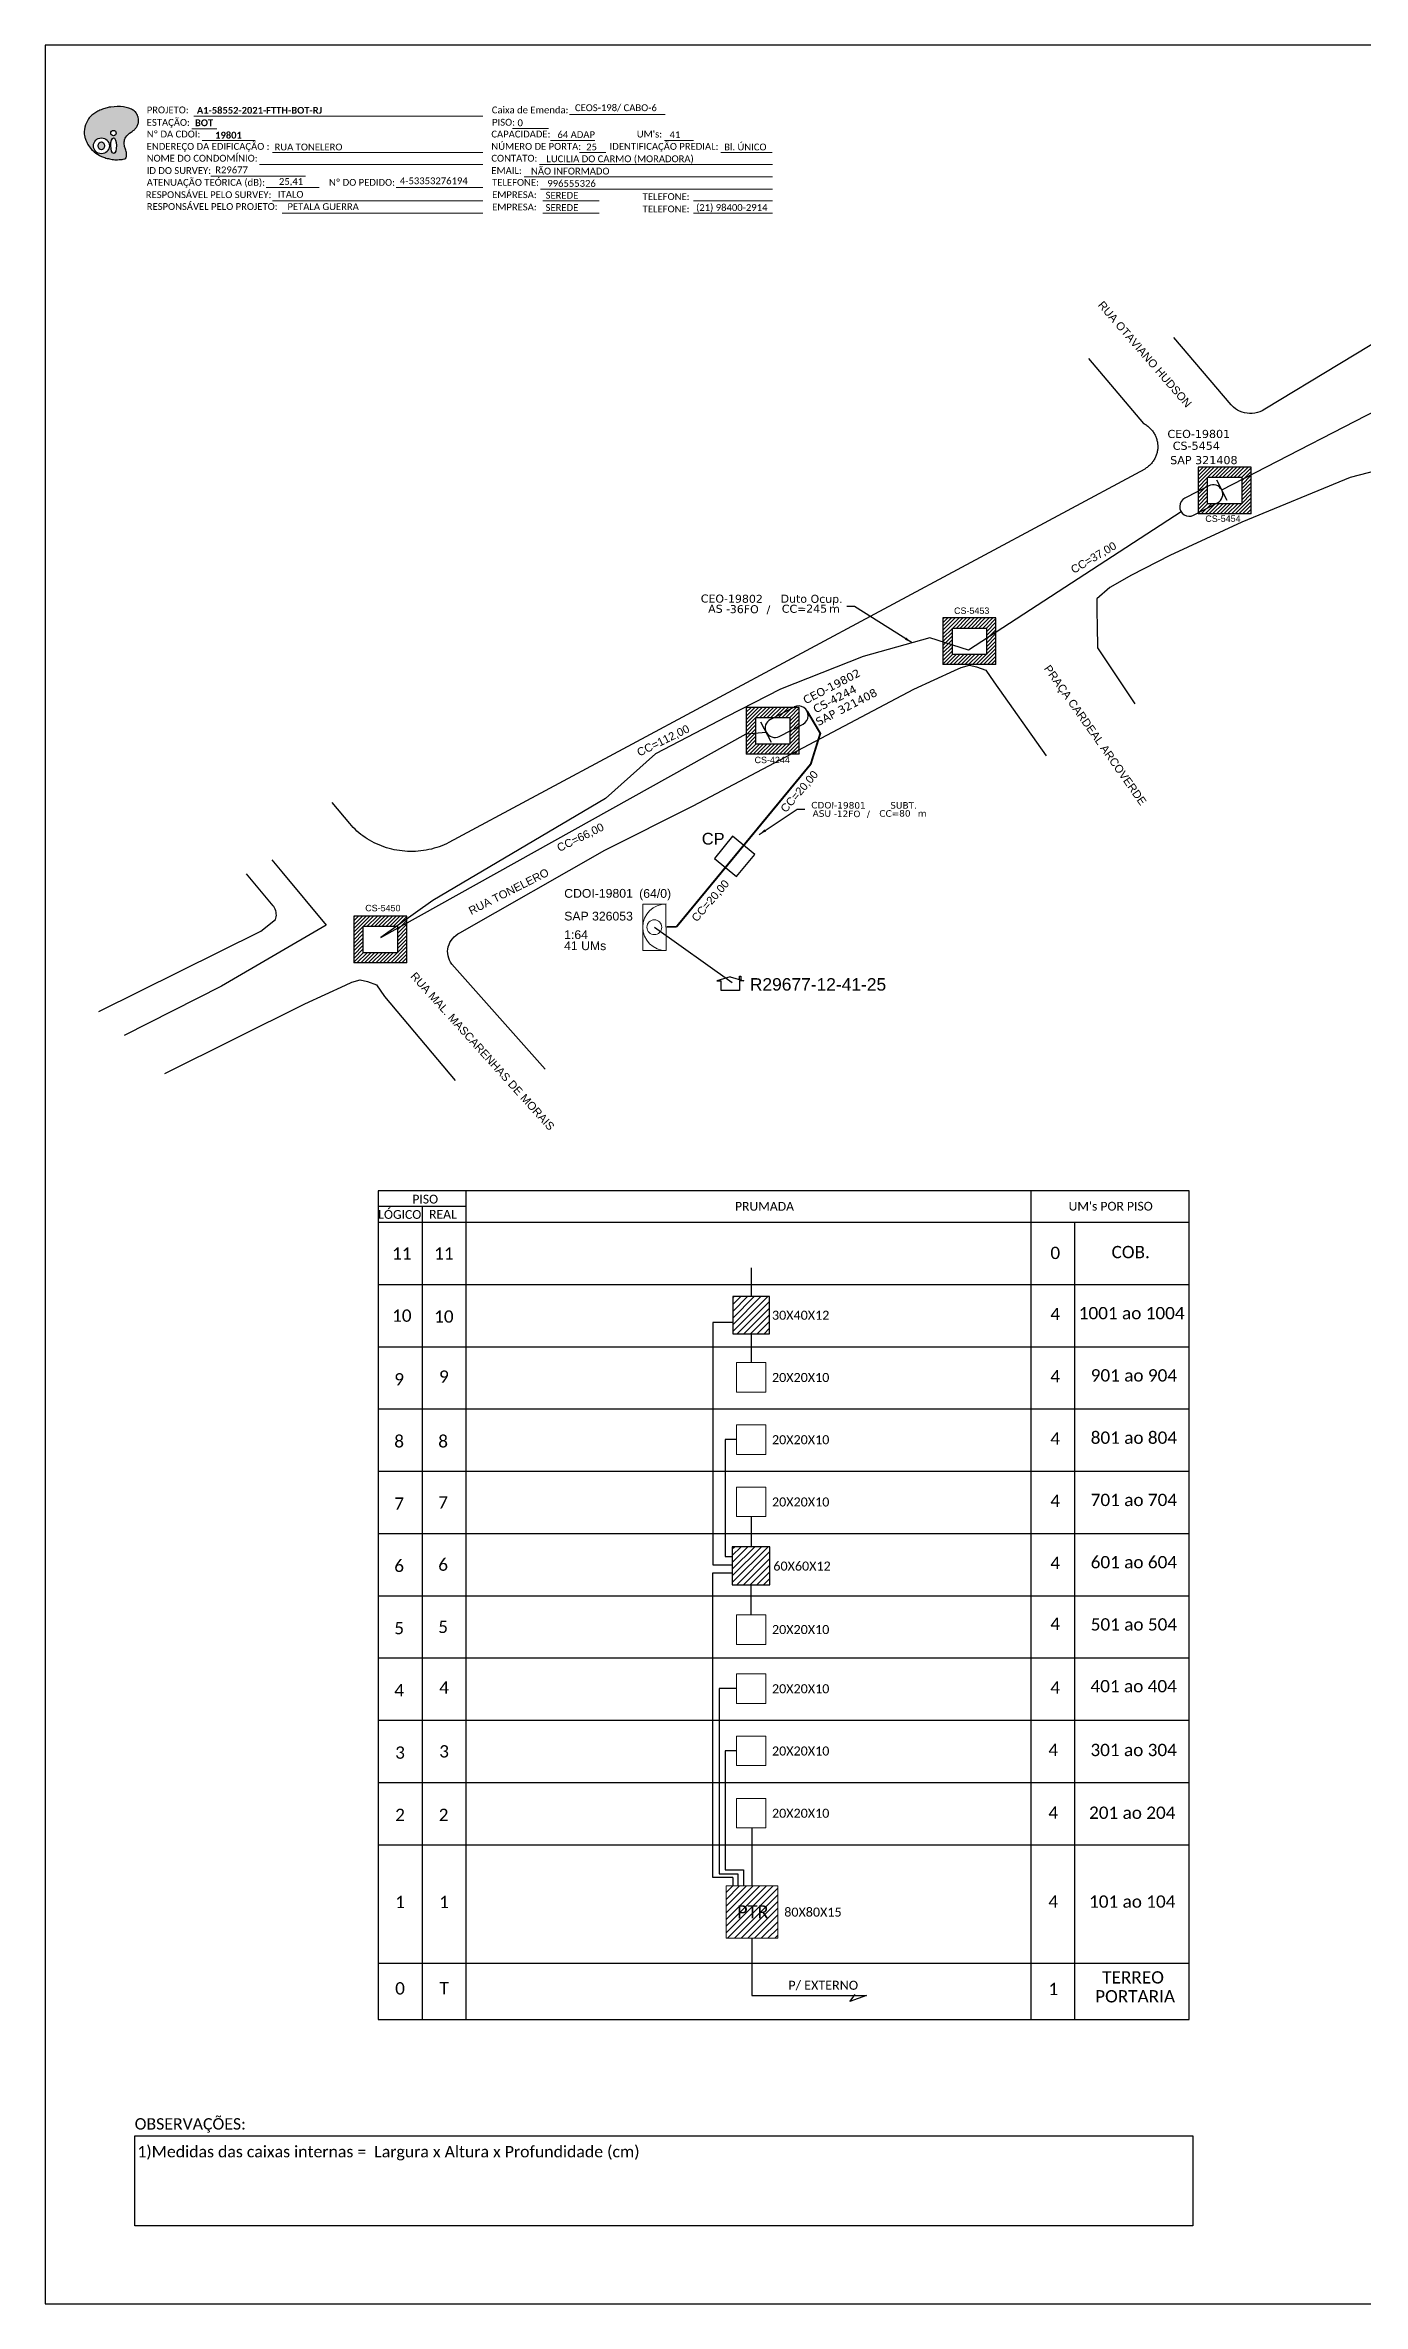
# Model space of a CAD drawing. Extents: x -4 to 837, y 1 to 595.
# Drawn here: x -4 to 343, y 1 to 595 of the extents above; entities that cross this region are included whole.
import ezdxf
from ezdxf.enums import TextEntityAlignment as Align

# ---------------------------------------------------------------- set-up
doc = ezdxf.new("R2010")
doc.units = 0
for name, color, linetype in [('10.0-Cartográfico', 4, 'Continuous'), ('10.1-Caixas Subterrâneas', 5, 'Continuous'), ('10.3-Nome das Ruas', 252, 'Continuous'), ('20.4-CEOS', 1, 'Continuous'), ('20.5-CEO', 1, 'Continuous'), ('Caixas Subterrâneas', 5, 'Continuous'), ('CAP a instalar', 1, 'Continuous'), ('CD a instalar', 1, 'Continuous'), ('label_cabos', 7, 'Continuous'), ('surveys', 7, 'Continuous'), ('surveys legendas', 7, 'Continuous')]:
    doc.layers.add(name, color=color, linetype=linetype)
doc.layers.add("20.0-LEGENDA DOS CDO'S", color=1, linetype='Continuous', lineweight=0)
doc.layers.add('20.1-CDO_INTERIOR', color=1, linetype='Continuous', lineweight=0)
doc.layers.add('DROP DE CLIENTE', color=140, linetype='Continuous', plot=False)
doc.styles.add('ARIAL', font='arial.ttf')
doc.styles.add('DIGICADE', font='arial.ttf')
doc.styles.add('MtXpl_Calibri', font='calibri.ttf')
doc.styles.add('siredit', font='verdana.ttf')
doc.styles.add('WMF-Calibri0', font='calibri.ttf')
doc.styles.add('WMF-Calibri1', font='calibrib.ttf')
doc.linetypes.add('FENCELINE1', pattern='A,0.25,-0.1,[133,ltypeshp.shx,S=0.1,R=0,X=-0.1,Y=0],-0.1,1', length=1.45)
doc.dimstyles.new('CC', dxfattribs={"dimtxt": 0.8, "dimasz": 2, "dimexe": 0.18, "dimexo": 0.0625, "dimgap": 0.09, "dimtad": 0, "dimdec": 0, "dimrnd": 1, "dimzin": 0, "dimdsep": 46, "dimtxsty": 'siredit', "dimblk": 'NONE', "dimcen": 0, "dimse1": 1, "dimse2": 1, "dimsd1": 1, "dimsd2": 1, "dimclrt": 7, "dimadec": 0, "dimazin": 0, "dimtfac": 1, "dimtdec": 0, "dimtofl": 0, "dimtmove": 0, "dimatfit": 3, "dimfxl": 0, "dimtolj": 1, "dimtzin": 0, "dimarcsym": 0})

# ---------------------------------------------------------------- blocks, each defined once
blk = doc.blocks.new('OI')
h = blk.add_hatch(color=40)
edge = h.paths.add_edge_path()
edge.add_spline(control_points=[(4.35, -0.67), (3.92, -0.99), (3.26, -1.5), (2.81, -2.59), (2.9, -3.5), (3.06, -4.27), (3.31, -4.85), (3.37, -5.39), (3.4, -5.88), (3.2, -6.4), (2.54, -6.61), (1.65, -6.63), (0.55, -6.67), (-0.56, -6.42), (-1.61, -6.14), (-2.77, -5.61), (-3.92, -4.77), (-4.89, -3.7), (-5.34, -2.65), (-5.6, -1.94), (-5.85, -0.96), (-5.71, 0.47), (-5.1, 2.02), (-4.14, 3.02), (-3.3, 3.61), (-2.37, 4.16), (-1.36, 4.44), (-0.56, 4.7), (0.79, 4.85), (2.24, 4.97), (3.79, 4.57), (4.67, 4.21), (5.44, 3.65), (5.76, 2.99), (6.03, 2.21), (6.01, 1.46), (5.72, 0.64), (5.31, 0.08), (4.88, -0.38), (4.51, -0.55), (4.35, -0.67)], knot_values=[0, 0, 0, 0, 1.60434, 2.417191, 3.427595, 4.282808, 4.776746, 5.304182, 5.888771, 6.258406, 6.858137, 7.79129, 8.986195, 10.124242, 11.187857, 12.242908, 13.953784, 15.414161, 16.515391, 17.349188, 17.675853, 19.552021, 21.515531, 22.568638, 23.63245, 24.621084, 25.782718, 26.745347, 27.142653, 29.870543, 31.004649, 31.921532, 32.709589, 33.801391, 34.042471, 35.192333, 35.971461, 36.628871, 37.254359, 37.836911, 37.836911, 37.836911, 37.836911], degree=3, periodic=0)
h.paths.add_polyline_path([(1.13, -0.87, -1), (-0.04, -0.87, -1)], flags=16)
edge = h.paths.add_edge_path(flags=16)
edge.add_ellipse((0.56, -3.59), major_axis=(-0.02, 1.71), ratio=0.361305, start_angle=0, end_angle=360)
h.paths.add_polyline_path([(-0.36, -3.62, -1), (-3.8, -3.62, -1)], flags=16)
edge = h.paths.add_edge_path(flags=0)
edge.add_ellipse((-2.08, -3.62), major_axis=(0, 0.885), ratio=0.758294, start_angle=0, end_angle=360)
at = {"color": 40}
for centre, radius in [((-2.08, -3.62), 1.72), ((0.54, -0.87), 0.587)]:
    blk.add_circle(centre, radius, dxfattribs=at)
blk.add_ellipse((-2.08, -3.62), major_axis=(0, 0.885), ratio=0.758294, start_param=-3.141592653589792, end_param=3.141592653589792, dxfattribs=at)
blk.add_ellipse((0.56, -3.59), major_axis=(-0.02, 1.71), ratio=0.361305, dxfattribs=at)
at = {"color": 40, "start_tangent": (-0.800898, -0.598801), "end_tangent": (-0.800898, -0.598801)}
blk.add_spline([(4.35, -0.67), (3.2, -1.78), (2.9, -2.54), (2.92, -3.55), (3.12, -4.38), (3.28, -4.85), (3.37, -5.37), (3.35, -5.95), (3.2, -6.29), (2.66, -6.55), (1.73, -6.63), (0.54, -6.62), (-0.58, -6.41), (-1.6, -6.11), (-2.56, -5.67), (-3.95, -4.67), (-4.89, -3.56), (-5.37, -2.56), (-5.64, -1.78), (-5.72, -1.46), (-5.63, 0.42), (-4.84, 2.22), (-4.13, 2.99), (-3.27, 3.62), (-2.4, 4.09), (-1.3, 4.47), (-0.37, 4.72), (0.02, 4.77), (2.75, 4.8), (3.85, 4.53), (4.69, 4.16), (5.31, 3.68), (5.85, 2.73), (5.93, 2.5), (5.94, 1.35), (5.67, 0.62), (5.29, 0.08), (4.84, -0.36), (4.35, -0.67)], degree=3, dxfattribs=at)
blk = doc.blocks.new('Inst CDOI-64')
at = {"layer": '20.1-CDO_INTERIOR', "color": 1, "lineweight": 18}
blk.add_lwpolyline([(-2.12, -2.13), (-2.12, 2.12), (0, 2.12), (0.01, -2.13)], close=True, dxfattribs=at)
blk.add_circle((-1.06, 0), 0.68, dxfattribs=at)
blk.add_arc((0.01, 0), 2.13, 90.0276, 270.0276, dxfattribs=at)
at = {"layer": "20.0-LEGENDA DOS CDO'S"}
for tag, p, style, flags in [('ID_ATIVIDADE', (-9.3, 3.78), 'ARIAL', 3), ('FATOR', (-1.5, 3.78), 'ARIAL', 1), ('QTDE', (-9.18, -3.66), 'DIGICADE', 3)]:
    blk.add_attdef(tag, p, '', height=0.8, rotation=0.118, dxfattribs=dict(at, style=style, flags=flags))
at = {"layer": "20.0-LEGENDA DOS CDO'S", "style": 'ARIAL'}
for tag, p, rotation in [('SURVEY', (-9.3, 1.6), 359.9724), ('FID', (-9.3, 2.69), 0.118), ('SAP', (-9.3, 0.61), 359.9724), ('1:XX', (-9.31, -1.08), 359.9724), ('UMS', (-9.31, -2.09), 359.9724)]:
    blk.add_attdef(tag, p, '', height=0.8, rotation=rotation, dxfattribs=at)
blk.add_attdef('FIBRAS_UTILIZADAS', text='', height=0.8, rotation=359.9724, dxfattribs=at).set_placement((-0.99, 2.69), align=Align.CENTER)
blk = doc.blocks.new('Inst CB DT OCUP CFOA-SM-ASU-120-S-12')
at = {"layer": 'label_cabos', "color": 0, "style": 'siredit'}
for tag, flags, p in [('ID_ATIVIDADE', 3, (1.31, 2.67)), ('FATOR', 1, (11.56, 2.55))]:
    blk.add_attdef(tag, text='', height=1, rotation=359.69, dxfattribs=dict(at, flags=flags)).set_placement(p, align=Align.MIDDLE_CENTER)
for tag, p in [('TIPO_CABO', (1.26, 0)), ('DESTINO_CABO', (3.13, 1.26)), ('CABO', (4.69, -0.05)), ('/', (7.71, -0.05)), ('LANCE', (10.91, 0)), ('TIPO_CABO', (13.11, 1.24)), ('UND', (15.96, 0)), ('FID', (13.15, -1.41))]:
    blk.add_attdef(tag, text='', height=1, rotation=359.69, dxfattribs=at).set_placement(p, align=Align.MIDDLE_CENTER)
blk.add_attdef('QTDE', (12.43, -0.47), '', height=1, rotation=359.69, dxfattribs=at)
blk = doc.blocks.new('_None')
blk = doc.blocks.new('Inst CB DT OCUP CFOA-SM-AS-80-TS-36')
at = {"layer": 'label_cabos', "color": 0, "style": 'siredit'}
for tag, flags, p in [('ID_ATIVIDADE', 3, (1.31, 2.67)), ('FATOR', 1, (11.56, 2.55))]:
    blk.add_attdef(tag, text='', height=1, rotation=359.69, dxfattribs=dict(at, flags=flags)).set_placement(p, align=Align.MIDDLE_CENTER)
for tag, p in [('TIPO_CABO', (1.76, 0)), ('DESTINO_CABO', (3.13, 1.26)), ('CABO', (4.69, -0.05)), ('/', (7.71, -0.05)), ('LANCE', (10.91, 0)), ('TIPO_CABO', (13.11, 1.24)), ('UND', (15.96, 0)), ('FID', (13.15, -1.41))]:
    blk.add_attdef(tag, text='', height=1, rotation=359.69, dxfattribs=at).set_placement(p, align=Align.MIDDLE_CENTER)
blk.add_attdef('QTDE', (12.43, -0.47), '', height=1, rotation=359.69, dxfattribs=at)
blk = doc.blocks.new('*X84')
at = {"color": 0, "linetype": 'Continuous'}
for p, q in [((-1.25, 0.34099), (-0.49099, 1.1)), ((-1.25, 0.517767), (-0.667767, 1.1)), ((-1.25, 0.694544), (-0.844544, 1.1)), ((-1.25, 0.87132), (-1.02132, 1.1)), ((-1.25, 1.048097), (-1.198097, 1.1)), ((-0.789214, 0.625), (-0.314214, 1.1)), ((-0.612437, 0.625), (-0.137437, 1.1)), ((-0.43566, 0.625), (0.03934, 1.1)), ((-0.258883, 0.625), (0.216117, 1.1)), ((-0.082107, 0.625), (0.392893, 1.1)), ((0.09467, 0.625), (0.56967, 1.1)), ((0.271447, 0.625), (0.746447, 1.1)), ((0.448223, 0.625), (0.923223, 1.1)), ((0.625, 0.625), (1.1, 1.1)), ((0.801777, 0.625), (1.25, 1.073223)), ((-1.25, 0.164214), (-0.8035, 0.610714)), ((-1.25, -0.012563), (-0.8035, 0.433937)), ((-1.25, -0.18934), (-0.8035, 0.25716)), ((-1.25, -0.366117), (-0.8035, 0.080383)), ((0.8035, 0.449947), (1.25, 0.896447)), ((0.8035, 0.27317), (1.25, 0.71967)), ((0.8035, 0.096393), (1.25, 0.542893)), ((0.8035, -0.080383), (1.25, 0.366117)), ((0.8035, -0.25716), (1.25, 0.18934)), ((0.8035, -0.433937), (1.25, 0.012563)), ((-1.25, -0.542893), (-0.8035, -0.096393)), ((-1.25, -0.71967), (-0.8035, -0.27317)), ((-1.25, -0.896447), (-0.8035, -0.449947)), ((-1.25, -1.073223), (-0.801777, -0.625)), ((-1.1, -1.1), (-0.625, -0.625)), ((-0.923223, -1.1), (-0.448223, -0.625)), ((-0.746447, -1.1), (-0.271447, -0.625)), ((-0.56967, -1.1), (-0.09467, -0.625)), ((-0.392893, -1.1), (0.082107, -0.625)), ((-0.216117, -1.1), (0.258883, -0.625)), ((-0.03934, -1.1), (0.43566, -0.625)), ((0.137437, -1.1), (0.612437, -0.625)), ((0.314214, -1.1), (0.789214, -0.625)), ((0.49099, -1.1), (1.25, -0.34099)), ((0.667767, -1.1), (1.25, -0.517767)), ((0.8035, -0.610714), (1.25, -0.164214)), ((0.844544, -1.1), (1.25, -0.694544)), ((1.02132, -1.1), (1.25, -0.87132)), ((1.198097, -1.1), (1.25, -1.048097))]:
    blk.add_line(p, q, dxfattribs=at)
blk = doc.blocks.new('SURVEY_SURVEY')
for p, q in [((0, 0.0000127), (-0.0000126, 0.000009)), ((-0.0000126, 0.000009), (-0.0000086, 0.000009)), ((-0.0000086, 0), (-0.0000086, 0.000009)), ((0.0000086, 0), (-0.0000086, 0)), ((0, 0.0000127), (0.0000126, 0.000009)), ((0.0000084, 0.0000132), (0.0000098, 0.0000132)), ((0.0000084, 0.0000103), (0.0000084, 0.0000132)), ((0.0000126, 0.000009), (0.0000086, 0.000009)), ((0.0000086, 0.000009), (0.0000086, 0)), ((0.0000098, 0.0000132), (0.0000098, 0.0000099))]:
    blk.add_line(p, q)

msp = doc.modelspace()

# ---------------------------------------------------------------- hatches: boundary and pattern name
h = msp.add_hatch()
h.set_pattern_fill('ANSI31', color=1, scale=10, style=0)
h.set_pattern_definition([(45, (-382.9983, -131.5573), (-0.8838835, 0.8838835), [])])
h.paths.add_polyline_path([(176.99, 266.16), (186.68, 266.16), (186.68, 256.35), (176.99, 256.35)])
h.paths.add_polyline_path([(181.28, 256.76), (181.28, 261.91)], flags=16)
h = msp.add_hatch()
h.set_pattern_fill('ANSI31', color=1, scale=10, style=0)
h.set_pattern_definition([(45, (-382.8785, -197.3482), (-0.8838835, 0.8838835), [])])
h.paths.add_polyline_path([(176.89, 200.37), (186.79, 200.37), (186.79, 190.33), (176.89, 190.33)])
h.paths.add_polyline_path([(181.4, 190.97), (181.4, 196.12)], flags=16)
h = msp.add_hatch()
h.set_pattern_fill('ANSI31', color=1, scale=10, style=0)
h.set_pattern_definition([(45, (-436.3451, -286.5582), (-0.8838835, 0.8838835), [])])
h.paths.add_polyline_path([(175.28, 97.41), (188.85, 97.41), (188.85, 111.16), (175.28, 111.16)])
h.paths.add_polyline_path([(177.28, 101.76), (187.36, 101.76), (187.36, 106.91), (177.28, 106.91)], flags=24)

# ---------------------------------------------------------------- linework, layer by layer
for p, q in [((837.17, 595.26), (-3.83, 595.26)), ((-3.83, 595.26), (-3.83, 1.26)), ((-3.83, 1.26), (837.17, 1.26))]:
    msp.add_line(p, q)
at = {"color": 0, "linetype": 'Continuous'}
for p, q in [((301.89, 481.63, 0.42), (301.89, 481.63, 0.42)), ((234.76, 441.97, 0.42), (234.76, 441.97, 0.42)), ((183.03, 418.45, 0.42), (183.03, 418.45, 0.42)), ((79.82, 363.57, 0.42), (79.82, 363.57, 0.42))]:
    msp.add_line(p, q, dxfattribs=at)
at = {"color": 7, "lineweight": 0}
for points in [[(35.28, 576.58), (111.25, 576.58)], [(134.09, 577.07), (159.22, 577.07)], [(34.76, 573.3), (41.31, 573.3)], [(119.05, 573.34), (128.53, 573.34)], [(37.42, 570.23), (51.37, 570.23)], [(55.99, 566.99), (111.25, 566.99)], [(129.1, 570.23), (140.71, 570.23)], [(136.68, 566.99), (143.62, 566.99)], [(159.04, 570.23), (166.7, 570.23)], [(173.85, 566.99), (187.41, 566.99)], [(39.74, 560.82), (64.63, 560.82)], [(52.58, 563.88), (111.25, 563.88)], [(122.17, 560.64), (187.44, 560.64)], [(126.21, 563.88), (187.44, 563.88)], [(54.28, 557.85), (68.22, 557.85)], [(55.99, 554.29), (111.25, 554.29)], [(88.51, 557.85), (111.27, 557.85)], [(126.46, 557.41), (187.44, 557.41)], [(127.07, 554.29), (141.86, 554.29)], [(166.67, 554.29), (187.44, 554.29)], [(58.48, 551.06), (111.25, 551.06)], [(127.07, 551.06), (141.86, 551.06)], [(166.67, 551.06), (187.44, 551.06)]]:
    msp.add_lwpolyline(points, dxfattribs=at)
at = {"color": 0}
msp.add_lwpolyline([(297.03, 293.93), (83.72, 293.93)], dxfattribs=at)
for points in [[(83.72, 293.93), (83.72, 76.01), (297.03, 76.01), (297.03, 293.93)], [(83.72, 285.71), (297.03, 285.71)], [(83.72, 269.34), (297.03, 269.34)], [(83.72, 252.97), (297.03, 252.97)], [(83.72, 236.59), (297.03, 236.59)], [(83.72, 220.22), (297.03, 220.22)], [(83.72, 203.85), (297.03, 203.85)], [(83.72, 187.48), (297.03, 187.48)], [(83.72, 171.11), (297.03, 171.11)], [(83.72, 154.73), (297.03, 154.73)], [(83.72, 138.36), (297.03, 138.36)], [(83.72, 121.99), (297.03, 121.99)], [(83.72, 90.89), (297.03, 90.89)]]:
    msp.add_lwpolyline(points)
at = {"color": 7}
for points in [[(106.86, 76.01), (106.86, 293.93)], [(255.44, 293.93), (255.44, 76.01)], [(106.86, 289.82), (83.72, 289.82)], [(95.29, 289.82), (95.29, 76.01)], [(267.01, 76.01), (267.01, 285.71)]]:
    msp.add_lwpolyline(points, dxfattribs=at)
at = {"color": 3}
for points in [[(181.84, 273.73), (181.84, 266.16)], [(176.99, 259.33), (171.77, 259.33), (171.77, 195.6), (176.89, 195.6)], [(181.84, 256.35), (181.84, 248.79)], [(178, 228.54), (174.99, 228.54), (174.99, 197.79), (176.89, 197.79)], [(181.84, 208.28), (181.84, 200.37)], [(176.99, 113.37), (171.77, 113.37), (171.77, 193.51), (176.89, 193.51)], [(181.84, 182.43), (181.84, 190.33)], [(178, 163.05), (173.44, 163.05), (173.44, 114.35), (178.31, 114.35), (178.31, 111.16)], [(178, 146.68), (174.99, 146.68), (174.99, 115.4), (179.79, 115.4), (179.79, 111.16)], [(182.06, 126.42), (182.06, 111.16)], [(176.99, 113.37), (176.99, 111.16)]]:
    msp.add_lwpolyline(points, dxfattribs=at)
at = {"color": 1}
for points in [[(186.68, 266.16), (176.99, 266.16), (176.99, 256.35), (186.68, 256.35)], [(186.79, 200.37), (176.89, 200.37), (176.89, 190.33), (186.79, 190.33)]]:
    msp.add_lwpolyline(points, close=True, dxfattribs=at)
at = {"lineweight": 0}
for points in [[(185.67, 248.79), (178, 248.79), (178, 241.02), (185.67, 241.02)], [(185.67, 232.42), (178, 232.42), (178, 224.65), (185.67, 224.65)], [(185.67, 216.05), (178, 216.05), (178, 208.28), (185.67, 208.28)], [(185.67, 174.66), (178, 174.66), (178, 182.43), (185.67, 182.43)], [(185.67, 166.93), (178, 166.93), (178, 159.16), (185.67, 159.16)], [(185.67, 150.56), (178, 150.56), (178, 142.79), (185.67, 142.79)], [(185.67, 134.19), (178, 134.19), (178, 126.42), (185.67, 126.42)]]:
    msp.add_lwpolyline(points, close=True, dxfattribs=at)
at = {"color": 1, "lineweight": 0}
msp.add_lwpolyline([(175.28, 111.16), (188.85, 111.16), (188.85, 97.41), (175.28, 97.41)], close=True, dxfattribs=at)
at = {"color": 1}
for points in [[(182.06, 97.41), (182.06, 82.36), (212.2, 82.36)], [(207.79, 80.77), (209.19, 82.6)], [(212.2, 82.36), (207.79, 80.77)]]:
    msp.add_lwpolyline(points, dxfattribs=at)
at = {"color": 0}
msp.add_lwpolyline([(19.73, 45.46), (297.98, 45.46), (297.98, 21.75), (19.73, 21.75)], close=True, dxfattribs=at)
at = {"layer": '10.0-Cartográfico'}
for points in [[(376.1, 535.31), (316.92, 499.5), (316.23, 499.12), (315.63, 498.86), (314.98, 498.65), (314.32, 498.51), (313.61, 498.42), (312.94, 498.4), (312.29, 498.45), (311.61, 498.58), (310.95, 498.77), (310.31, 499.02), (309.74, 499.3), (309.22, 499.64), (308.72, 500.05), (308.18, 500.57), (308.08, 500.68), (293.02, 518.38)], [(270.55, 512.87), (285.07, 495.8), (285.29, 495.67), (285.52, 495.53), (285.73, 495.39), (285.94, 495.24), (286.15, 495.08), (286.34, 494.91), (286.54, 494.74), (286.72, 494.56), (286.9, 494.38), (287.07, 494.19), (287.24, 494), (287.39, 493.8), (287.54, 493.59), (287.68, 493.38), (287.82, 493.17), (287.94, 492.95), (288.06, 492.73), (288.17, 492.5), (288.27, 492.27), (288.36, 492.04), (288.44, 491.81), (288.52, 491.57), (288.58, 491.33), (288.64, 491.09), (288.69, 490.85), (288.72, 490.6), (288.75, 490.36), (288.77, 490.11), (288.78, 489.86), (288.78, 489.61), (288.77, 489.37), (288.76, 489.12), (288.73, 488.88), (288.69, 488.63), (288.65, 488.39), (288.59, 488.15), (288.53, 487.91), (288.46, 487.67), (288.38, 487.43), (288.29, 487.2), (288.19, 486.97), (288.08, 486.74), (287.97, 486.52), (287.84, 486.3), (287.71, 486.09), (287.57, 485.88), (287.42, 485.67), (287.27, 485.47), (287.1, 485.28), (286.93, 485.09), (286.76, 484.9), (286.57, 484.72), (286.38, 484.55), (286.18, 484.38), (285.98, 484.22), (285.77, 484.07), (285.56, 483.92), (285.34, 483.78), (102.37, 385.57), (101.74, 385.26), (101.1, 384.98), (100.46, 384.71), (99.8, 384.47), (99.14, 384.25), (98.47, 384.04), (97.79, 383.86), (97.1, 383.7), (96.41, 383.57), (95.71, 383.45), (95.01, 383.36), (94.31, 383.29), (93.6, 383.24), (92.9, 383.22), (92.19, 383.21), (91.48, 383.24), (90.78, 383.28), (90.08, 383.34), (89.37, 383.43), (88.68, 383.54), (87.98, 383.67), (87.3, 383.83), (86.62, 384), (85.94, 384.2), (85.28, 384.42), (84.62, 384.66), (83.97, 384.92), (83.33, 385.2), (82.7, 385.5), (82.09, 385.82), (81.48, 386.16), (80.89, 386.52), (80.32, 386.9), (79.75, 387.3), (79.21, 387.71), (78.68, 388.15), (78.16, 388.59), (77.66, 389.06), (77.18, 389.54), (76.72, 390.03), (76.28, 390.54), (71.62, 396.08)], [(339.38, 481.52), (310.87, 469.83), (291.93, 461.06), (281.9, 455.87), (276.17, 452.6), (272.74, 449.62), (272.79, 446.15), (272.83, 442.67), (272.91, 436.79), (282.74, 422)], [(384.88, 484.68), (376.62, 485.74), (367.17, 486.05), (357.76, 485.45), (348.46, 483.92), (339.38, 481.52)], [(127.63, 325.96), (103.11, 353.58), (102.78, 354.09), (102.51, 354.62), (102.29, 355.19), (102.14, 355.78), (102.05, 356.36), (102.02, 356.95), (102.08, 357.56), (102.19, 358.13), (102.39, 358.71), (102.63, 359.26), (102.93, 359.8), (103.29, 360.27), (103.72, 360.74), (104.18, 361.14), (104.69, 361.51), (105.24, 361.82), (143.4, 383.59), (166.61, 395.22), (224.65, 425.87), (235.34, 430.8), (237.09, 431.58), (239.27, 432.18), (241.13, 431.8), (243.57, 430.86), (245.64, 427.85), (259.39, 408.32)], [(55.78, 381.03), (58.41, 377.87), (70.11, 363.79)], [(52.93, 362.29), (56.72, 365.29), (56.84, 365.67), (56.94, 366.05), (56.97, 366.45), (56.95, 366.85), (56.9, 367.25), (56.79, 367.63), (56.67, 368.01), (56.48, 368.37), (56.27, 368.7), (56.12, 368.89), (49.12, 377.33)], [(70.11, 363.79), (42.56, 347.81), (16.95, 334.85)], [(10.3, 341.11), (52.93, 362.29)], [(27.6, 324.83), (64.43, 343.12), (75.12, 348.05), (76.86, 348.83), (79.04, 349.43), (80.9, 349.05), (83.35, 348.11), (85.41, 345.1), (103.98, 322.99)]]:
    msp.add_lwpolyline(points, dxfattribs=at)
at = {"layer": '10.1-Caixas Subterrâneas', "color": 30}
for p, q in [((299.4, 484.28, 0.42), (299.4, 472, 0.42)), ((313.36, 484.28, 0.42), (299.4, 484.28, 0.42)), ((301.89, 474.65, 0.42), (301.89, 481.63, 0.42)), ((301.89, 481.63, 0.42), (310.86, 481.63, 0.42)), ((310.86, 481.63, 0.42), (310.86, 474.65, 0.42)), ((313.36, 472, 0.42), (313.36, 484.28, 0.42)), ((313.36, 472, 0.42), (299.4, 472, 0.42)), ((310.86, 474.65, 0.42), (301.89, 474.65, 0.42)), ((232.27, 444.62, 0.42), (232.27, 432.34, 0.42)), ((246.23, 444.62, 0.42), (232.27, 444.62, 0.42)), ((234.76, 434.99, 0.42), (234.76, 441.97, 0.42)), ((234.76, 441.97, 0.42), (243.74, 441.97, 0.42)), ((243.74, 441.97, 0.42), (243.74, 434.99, 0.42)), ((246.23, 432.34, 0.42), (246.23, 444.62, 0.42)), ((243.74, 434.99, 0.42), (234.76, 434.99, 0.42)), ((246.23, 432.34, 0.42), (232.27, 432.34, 0.42)), ((180.54, 421.1, 0.42), (180.54, 408.82, 0.42)), ((194.49, 421.1, 0.42), (180.54, 421.1, 0.42)), ((183.03, 411.47, 0.42), (183.03, 418.45, 0.42)), ((183.03, 418.45, 0.42), (192, 418.45, 0.42)), ((192, 418.45, 0.42), (192, 411.47, 0.42)), ((194.49, 408.82, 0.42), (194.49, 421.1, 0.42)), ((192, 411.47, 0.42), (183.03, 411.47, 0.42)), ((194.49, 408.82, 0.42), (180.54, 408.82, 0.42)), ((77.33, 366.22, 0.42), (77.33, 353.94, 0.42)), ((91.29, 366.22, 0.42), (77.33, 366.22, 0.42)), ((79.82, 356.59, 0.42), (79.82, 363.57, 0.42)), ((79.82, 363.57, 0.42), (88.79, 363.57, 0.42)), ((88.79, 363.57, 0.42), (88.79, 356.59, 0.42)), ((91.29, 353.94, 0.42), (91.29, 366.22, 0.42)), ((88.79, 356.59, 0.42), (79.82, 356.59, 0.42)), ((91.29, 353.94, 0.42), (77.33, 353.94, 0.42))]:
    msp.add_line(p, q, dxfattribs=at)
at = {"layer": '20.5-CEO', "color": 5}
for p, q in [((193.17, 421.2), (186.9, 417.95)), ((189.22, 413.48), (195.49, 416.73))]:
    msp.add_line(p, q, dxfattribs=at)
msp.add_lwpolyline([(187.22, 411.86), (184.43, 417.25)], dxfattribs=at)
for centre, start, end in [((188.06, 415.72), 117.40948, 297.40948), ((194.33, 418.97), 297.40948, 117.40948)]:
    msp.add_arc(centre, 2.52, start, end, dxfattribs=at)
at = {"layer": 'Caixas Subterrâneas', "color": 5}
msp.add_lwpolyline([(177.98, 376.6), (182.77, 382.41), (176.97, 387.2), (172.17, 381.39)], close=True, dxfattribs=at)
at = {"layer": 'CAP a instalar', "color": 7, "ltscale": 5}
for p, q in [((305.59, 478.29), (401.95, 527.98)), ((302.2, 479.37), (295.92, 476.14)), ((294.96, 472.53), (239.01, 436.17)), ((298.22, 471.67), (304.51, 474.89)), ((211.28, 434.52), (189.57, 425.93)), ((228.84, 439.42), (211.28, 434.52)), ((239.01, 436.17), (228.84, 439.42)), ((189.57, 425.93), (175.32, 418.61)), ((175.32, 418.61), (156.72, 408.91)), ((84.49, 360.61), (180.57, 414.14)), ((180.57, 414.14), (185.82, 414.56)), ((156.72, 408.91), (143.57, 397.17)), ((143.57, 397.17), (98.11, 370.36)), ((98.11, 370.36), (84.49, 360.61))]:
    msp.add_line(p, q, dxfattribs=at)
msp.add_lwpolyline([(304.21, 480.99), (306.98, 475.59)], dxfattribs=at)
at = {"layer": 'CAP a instalar', "ltscale": 5, "const_width": 0.421}
msp.add_lwpolyline([(162.22, 363.42), (159.6, 363.42)], dxfattribs=at)
at = {"layer": 'CAP a instalar', "color": 7, "ltscale": 5}
for centre, start, end in [((297.07, 473.9), 117.20364, 297.20364), ((303.36, 477.13), 297.20364, 117.20364)]:
    msp.add_arc(centre, 2.52, start, end, dxfattribs=at)
at = {"layer": 'CD a instalar', "linetype": 'FENCELINE1', "ltscale": 7, "const_width": 0.513}
msp.add_lwpolyline([(196.57, 420.13), (200.03, 414.27), (197.52, 406.2), (162.22, 363.42)], dxfattribs=at)
at = {"layer": 'DROP DE CLIENTE'}
msp.add_lwpolyline([(156.39, 363.29), (176.83, 348.74)], dxfattribs=at)

# ---------------------------------------------------------------- block references
at = {"color": 7, "xscale": 1.213923925163967, "yscale": 1.213923925163967, "zscale": 1.213923925163967, "rotation": 0.1532896023949059}
msp.add_blockref('OI', (13.47, 573.2), dxfattribs=at)
at = {"color": 0, "lineweight": 0}
ref = msp.add_blockref('Inst CDOI-64', (159.44, 363.29), dxfattribs=dict(at, xscale=2.877516967819729, yscale=2.877516967819729, zscale=2.877516967819729))
ref.add_attrib('FIBRAS_UTILIZADAS', '(64/0)', dxfattribs={"layer": "20.0-LEGENDA DOS CDO'S", "height": 2.302, "rotation": 359.97241, "style": 'ARIAL'}).set_placement((156.59, 371.02), align=Align.CENTER)
ref.add_attrib('SAP', 'SAP 326053', (132.68, 365.06), dxfattribs={"layer": "20.0-LEGENDA DOS CDO'S", "height": 2.302, "rotation": 359.97241, "style": 'ARIAL'})
ref.add_attrib('1:XX', '1:64', (132.66, 360.18), dxfattribs={"layer": "20.0-LEGENDA DOS CDO'S", "height": 2.302, "rotation": 359.97241, "style": 'ARIAL'})
ref.add_attrib('UMS', '41 UMs', (132.66, 357.27), dxfattribs={"layer": "20.0-LEGENDA DOS CDO'S", "height": 2.302, "rotation": 359.97241, "style": 'ARIAL'})
ref.add_attrib('FID', 'CDOI-19801', (132.68, 371.03), dxfattribs={"layer": "20.0-LEGENDA DOS CDO'S", "height": 2.302, "rotation": 0.11799, "style": 'ARIAL'})
at = {"layer": '10.1-Caixas Subterrâneas', "color": 30, "xscale": 5.582516547890439, "yscale": 5.582516547890439, "zscale": 11.16503309578088, "rotation": 180.000000000063}
for p in [(306.38, 478.14, 0.42), (239.25, 438.48, 0.42), (187.51, 414.96, 0.42), (84.31, 360.08, 0.42)]:
    msp.add_blockref('*X84', p, dxfattribs=at)
at = {"layer": 'label_cabos', "color": 0, "lineweight": 0}
ref = msp.add_blockref('Inst CB DT OCUP CFOA-SM-AS-80-TS-36', (170.17, 447.04), dxfattribs=dict(at, xscale=2.10435306654141, yscale=2.10435306654141, zscale=2.10435306654141))
ref.add_attrib('DESTINO_CABO', 'CEO-19802', dxfattribs={"color": 0, "height": 2.104, "rotation": 359.69001, "style": 'siredit'}).set_placement((176.76, 449.69), align=Align.MIDDLE_CENTER)
ref.add_attrib('CABO', '36FO', dxfattribs={"color": 0, "height": 2.104, "rotation": 359.69001, "style": 'siredit'}).set_placement((180.03, 446.93), align=Align.MIDDLE_CENTER)
ref.add_attrib('TIPO_CABO', 'Duto Ocup.', dxfattribs={"color": 0, "height": 2.104, "rotation": 359.69001, "style": 'siredit'}).set_placement((197.75, 449.66), align=Align.MIDDLE_CENTER)
ref.add_attrib('/', '/', dxfattribs={"color": 0, "height": 2.1, "rotation": 359.69001, "style": 'siredit'}).set_placement((186.4, 446.93), align=Align.MIDDLE_CENTER)
ref.add_attrib('TIPO_CABO', 'AS - ', dxfattribs={"color": 0, "height": 2.104, "rotation": 359.69001, "style": 'siredit'}).set_placement((173.88, 447.03), align=Align.MIDDLE_CENTER)
ref.add_attrib('LANCE', 'CC=', dxfattribs={"color": 0, "height": 2.104, "rotation": 359.69001, "style": 'siredit'}).set_placement((193.13, 447.04), align=Align.MIDDLE_CENTER)
ref.add_attrib('QTDE', '245', (196.32, 446.04), dxfattribs={"color": 0, "height": 2.104, "rotation": 359.69001, "style": 'siredit'})
ref.add_attrib('UND', 'm', dxfattribs={"color": 0, "height": 2.1, "rotation": 359.69001, "style": 'siredit'}).set_placement((203.76, 447.04), align=Align.MIDDLE_CENTER)
ref = msp.add_blockref('Inst CB DT OCUP CFOA-SM-ASU-120-S-12', (199.44, 393.2), dxfattribs=dict(at, xscale=1.716109338855838, yscale=1.716109338855838, zscale=1.716109338855838))
ref.add_attrib('DESTINO_CABO', 'CDOI-19801', dxfattribs={"color": 0, "height": 1.716, "rotation": 359.69001, "style": 'siredit'}).set_placement((204.81, 395.36), align=Align.MIDDLE_CENTER)
ref.add_attrib('CABO', '12FO', dxfattribs={"color": 0, "height": 1.716, "rotation": 359.69001, "style": 'siredit'}).set_placement((207.48, 393.11), align=Align.MIDDLE_CENTER)
ref.add_attrib('TIPO_CABO', 'SUBT.', dxfattribs={"color": 0, "height": 1.716, "rotation": 359.69001, "style": 'siredit'}).set_placement((221.93, 395.33), align=Align.MIDDLE_CENTER)
ref.add_attrib('/', '/', dxfattribs={"color": 0, "height": 1.72, "rotation": 359.69001, "style": 'siredit'}).set_placement((212.68, 393.11), align=Align.MIDDLE_CENTER)
ref.add_attrib('TIPO_CABO', 'ASU - ', dxfattribs={"color": 0, "height": 1.716, "rotation": 359.69001, "style": 'siredit'}).set_placement((201.6, 393.19), align=Align.MIDDLE_CENTER)
ref.add_attrib('LANCE', 'CC=', dxfattribs={"color": 0, "height": 1.716, "rotation": 359.69001, "style": 'siredit'}).set_placement((218.16, 393.2), align=Align.MIDDLE_CENTER)
ref.add_attrib('QTDE', '80', (220.77, 392.38), dxfattribs={"color": 0, "height": 1.716, "rotation": 359.69001, "style": 'siredit'})
ref.add_attrib('UND', 'm', dxfattribs={"color": 0, "height": 1.72, "rotation": 359.69001, "style": 'siredit'}).set_placement((226.83, 393.2), align=Align.MIDDLE_CENTER)
at = {"layer": 'surveys', "color": 151, "xscale": 282924.3245790777, "yscale": 282924.3245790777, "zscale": 282924.3245790777}
msp.add_blockref('SURVEY_SURVEY', (176.36, 346.66, 0.42), dxfattribs=at)

# ---------------------------------------------------------------- texts
at = {"color": 7, "lineweight": 0, "style": 'WMF-Calibri0'}
for s, height, p in [('PROJETO:', 1.793, (22.88, 577.33)), ('ESTAÇÃO:', 1.793, (22.88, 574.05)), ('Caixa de Emenda:', 1.7927, (113.63, 577.33)), ('Nº DA CDOI:', 1.7927, (22.88, 570.98)), ('CAPACIDADE:', 1.7927, (113.52, 570.98)), ('PISO:', 1.793, (113.7, 574.09)), ("UM's:", 1.793, (151.77, 570.98)), ('ENDEREÇO DA EDIFICAÇÃO :', 1.7927, (22.88, 567.74)), ('NOME DO CONDOMÍNIO:', 1.7927, (22.88, 564.63)), ('CONTATO:', 1.793, (113.52, 564.63)), ('NÚMERO DE PORTA:', 1.7927, (113.52, 567.74)), ('IDENTIFICAÇÃO PREDIAL:', 1.7927, (144.61, 567.74)), ('ATENUAÇÃO TEÓRICA (dB):', 1.7927, (22.88, 558.28)), ('ID DO SURVEY:', 1.7927, (22.88, 561.39)), ('Nº DO PEDIDO:', 1.7927, (70.8, 558.28)), ('EMAIL:', 1.793, (113.52, 561.39)), ('TELEFONE:', 1.793, (113.71, 558.28)), ('RESPONSÁVEL PELO SURVEY:', 1.7927, (22.63, 555.04)), ('RESPONSÁVEL PELO PROJETO:', 1.7927, (22.88, 551.93)), ('EMPRESA:', 1.793, (113.71, 555.04)), ('EMPRESA:', 1.793, (113.71, 551.8)), ('TELEFONE:', 1.793, (153.31, 554.54)), ('TELEFONE:', 1.793, (153.31, 551.3))]:
    msp.add_text(s, height=height, dxfattribs=at).set_placement(p)
at = {"color": 7}
for s, height, style, p in [('A1-58552-2021-FTTH-BOT-RJ', 1.7927, 'WMF-Calibri1', (36.07, 577.23)), ('CEOS-198/ CABO-6', 1.7927, 'WMF-Calibri0', (135.49, 577.91)), ('BOT', 1.793, 'WMF-Calibri1', (35.56, 573.95)), ('0', 1.79, 'WMF-Calibri0', (120.4, 573.94)), (' 64 ADAP', 1.793, 'WMF-Calibri0', (130.27, 570.85)), ('41', 1.793, 'WMF-Calibri0', (160.39, 570.83)), ('RUA TONELERO ', 1.7927, 'WMF-Calibri0', (56.5, 567.58)), ('LUCILIA DO CARMO (MORADORA)', 1.7927, 'WMF-Calibri0', (127.99, 564.48)), ('25', 1.793, 'WMF-Calibri0', (138.46, 567.59)), ('Bl. ÚNICO', 1.793, 'WMF-Calibri0', (174.74, 567.59)), ('R29677', 1.793, 'WMF-Calibri0', (40.9, 561.56)), ('25,41', 1.793, 'WMF-Calibri0', (57.65, 558.52)), ('4-53353276194 ', 1.7927, 'WMF-Calibri0', (89.45, 558.69)), ('NÃO INFORMADO', 1.7927, 'WMF-Calibri0', (123.95, 561.24)), ('996555326', 1.793, 'WMF-Calibri0', (128.24, 558.01)), ('ITALO', 1.793, 'WMF-Calibri0', (57.39, 555.13)), ('PETALA GUERRA', 1.7927, 'WMF-Calibri0', (59.88, 551.9)), ('SEREDE', 1.793, 'WMF-Calibri0', (127.77, 554.89)), ('SEREDE', 1.793, 'WMF-Calibri0', (127.77, 551.66)), ('(21) 98400-2914', 1.7927, 'WMF-Calibri0', (167.37, 551.66)), ('     PISO', 2.3, 'WMF-Calibri0', (88.68, 290.63)), ("UM's POR PISO", 2.3, 'WMF-Calibri0', (265.33, 288.77)), ('  LÓGICO', 2.3, 'WMF-Calibri0', (82.14, 286.6)), ('    REAL', 2.3, 'WMF-Calibri0', (93.9, 286.66)), ('COB.', 3.24, 'WMF-Calibri0', (276.64, 276.24)), ('30X40X12', 2.373, 'WMF-Calibri0', (187.32, 260.06)), ('1001 ao 1004', 3.24, 'WMF-Calibri0', (268, 260.18)), ('20X20X10', 2.373, 'WMF-Calibri0', (187.32, 243.69)), ('901 ao 904', 3.24, 'WMF-Calibri0', (271.14, 243.81)), ('20X20X10', 2.373, 'WMF-Calibri0', (187.32, 227.32)), ('801 ao 804', 3.24, 'WMF-Calibri0', (271.14, 227.43)), ('701 ao 704', 3.24, 'WMF-Calibri0', (271.14, 211.06)), ('20X20X10', 2.373, 'WMF-Calibri0', (187.32, 210.95)), ('60X60X12', 2.373, 'WMF-Calibri0', (187.68, 194.09)), ('601 ao 604', 3.24, 'WMF-Calibri0', (271.14, 194.69)), ('20X20X10', 2.373, 'WMF-Calibri0', (187.32, 177.4)), ('501 ao 504', 3.24, 'WMF-Calibri0', (271.14, 178.32)), ('20X20X10', 2.373, 'WMF-Calibri0', (187.32, 161.83)), ('401 ao 404', 3.24, 'WMF-Calibri0', (271.08, 162.08)), ('301 ao 304', 3.24, 'WMF-Calibri0', (271.08, 145.3)), ('20X20X10', 2.373, 'WMF-Calibri0', (187.32, 145.46)), ('20X20X10', 2.373, 'WMF-Calibri0', (187.32, 129.09)), ('201 ao 204', 3.24, 'WMF-Calibri0', (270.71, 128.79)), ('101 ao 104', 3.24, 'WMF-Calibri0', (270.71, 105.43)), ('PTR', 3.433, 'WMF-Calibri0', (178.14, 102.63)), ('80X80X15', 2.373, 'WMF-Calibri0', (190.55, 103.09)), ('P/ EXTERNO', 2.373, 'WMF-Calibri0', (191.62, 83.85)), ('PORTARIA', 3.24, 'WMF-Calibri0', (272.32, 80.52)), ('TERREO', 3.24, 'WMF-Calibri0', (274.18, 85.49))]:
    msp.add_text(s, height=height, dxfattribs=dict(at, style=style)).set_placement(p)
at = {"color": 7, "style": 'WMF-Calibri1'}
msp.add_text('19801', height=1.793, dxfattribs=at).set_placement((44.39, 570.69), align=Align.CENTER)
at = {"color": 0, "style": 'WMF-Calibri0'}
msp.add_text('PRUMADA', height=2.3, dxfattribs=at).set_placement((177.59, 288.74))
at = {"color": 7, "style": 'WMF-Calibri0'}
for s, p in [('11', (89.97, 277.48)), ('11', (101.03, 277.5)), ('10', (89.97, 261.15)), ('10', (101.03, 260.91)), ('9', (101.03, 245.1))]:
    msp.add_text(s, height=3.24, dxfattribs=at).set_placement(p, align=Align.MIDDLE_CENTER)
for s, style, p in [('OBSERVAÇÕES:', 'WMF-Calibri0', (19.71, 47.08)), ('1)Medidas das caixas internas =  Largura x Altura x Profundidade (cm)', 'MtXpl_Calibri', (20.4, 39.78))]:
    msp.add_text(s, height=3, dxfattribs=dict(style=style)).set_placement(p)
at = {"color": 3, "style": 'ARIAL'}
for tag, rotation, p in [('CC=37,00', 30.71497, (272.42, 459.6)), ('CC=112,00', 26.25233, (159.15, 411.46)), ('CC=20,00', 49.29678, (195.29, 398.31)), ('CC=66,00', 26.25233, (137.39, 386)), ('CC=20,00', 49.29678, (171.89, 369.58))]:
    msp.add_attdef(tag, text='(XX/YY)', height=2.104, rotation=rotation, dxfattribs=at).set_placement(p, align=Align.CENTER)
at = {"color": 7, "style": 'WMF-Calibri0'}
for tag, flags, p in [('0', 4, (261.82, 277.64)), ('4', 4, (261.82, 261.57)), ('9', 4, (89.26, 244.39)), ('4', 4, (261.82, 245.2)), ('8', 4, (89.26, 228.09)), ('8', 4, (100.83, 228.09)), ('4', 4, (261.82, 228.83)), ('4', 4, (261.82, 212.46)), ('7', 4, (89.26, 211.71)), ('7', 4, (100.83, 212.04)), ('6', 4, (89.26, 195.34)), ('6', 4, (100.83, 195.66)), ('4', 4, (261.82, 196.09)), ('5', 4, (89.26, 178.97)), ('5', 4, (100.83, 179.29)), ('4', 4, (261.82, 180.13)), ('4', 4, (89.26, 162.6)), ('4', 4, (101.08, 163.34)), ('4', 4, (261.82, 163.34)), ('4', 4, (261.3, 146.94)), ('3', 4, (89.5, 146.23)), ('3', 4, (101.08, 146.55)), ('2', 4, (89.5, 129.85)), ('2', 4, (100.95, 129.85)), ('4', 4, (261.3, 130.43)), ('1', 4, (89.5, 106.95)), ('1', 4, (101.08, 106.95)), ('4', 4, (261.3, 107.07)), ('0', 4, (89.5, 84.22)), ('T', 12, (101.08, 84.26)), ('1', 4, (261.3, 84.06))]:
    msp.add_attdef(tag, text='XX', height=3.24, dxfattribs=dict(at, flags=flags)).set_placement(p, align=Align.MIDDLE_CENTER)
at = {"layer": '10.1-Caixas Subterrâneas', "color": 30, "style": 'ARIAL'}
for s, p in [('CS-5454', (301.29, 469.9)), ('CS-5453', (235.2, 445.69)), ('CS-4244', (182.74, 406.44)), ('CS-5450', (80.34, 367.49))]:
    msp.add_text(s, height=1.683, dxfattribs=at).set_placement(p)
at = {"layer": '10.3-Nome das Ruas', "color": 5, "style": 'ARIAL'}
for s, rotation, p in [('RUA OTAVIANO HUDSON', 310.84222, (272.9, 526.83)), ('PRAÇA CARDEAL ARCOVERDE', 305.19831, (258.74, 431.31)), ('RUA TONELERO', 26.97662, (108.21, 366.49)), ('RUA MAL. MASCARENHAS DE MORAIS', 312.04389, (92.1, 350.29))]:
    msp.add_text(s, height=2.1044, rotation=rotation, dxfattribs=at).set_placement(p)
at = {"layer": '20.4-CEOS', "color": 7, "style": 'siredit'}
msp.add_text('   CEO-19801', height=2.1247, rotation=0.03876, dxfattribs=at).set_placement((298.18, 494.08), align=Align.TOP_CENTER)
at = {"layer": '20.4-CEOS', "color": 5, "style": 'siredit'}
msp.add_text('   CEO-19802', height=2.1247, rotation=27.40948, dxfattribs=at).set_placement((201.29, 426.93), align=Align.TOP_CENTER)
at = {"layer": '20.5-CEO', "color": 7, "style": 'siredit'}
for s, height, p in [('     SAP 321408', 2.1333, (298.58, 487.2)), ('  CS-5454', 2.133, (297.99, 490.98))]:
    msp.add_text(s, height=height, rotation=0.03876, dxfattribs=at).set_placement(p, align=Align.TOP_CENTER)
at = {"layer": '20.5-CEO', "color": 5, "style": 'siredit'}
for s, height, p in [('  CS-4244', 2.133, (202.52, 423.83)), ('     SAP 321408', 2.1333, (204.33, 421.07))]:
    msp.add_text(s, height=height, rotation=27.40948, dxfattribs=at).set_placement(p, align=Align.TOP_CENTER)
at = {"layer": 'Caixas Subterrâneas', "color": 5, "style": 'ARIAL'}
msp.add_text('CP', height=3.092, dxfattribs=at).set_placement((168.86, 385.02))
at = {"layer": 'surveys legendas', "color": 0, "style": 'ARIAL'}
msp.add_text(' R29677-12-41-25', height=3.2744, dxfattribs=at).set_placement((180.23, 346.62, 0.42))

# ---------------------------------------------------------------- leaders
at = {"layer": 'label_cabos'}
for points in [[(224.17, 438.12), (209.01, 447.63), (207.01, 447.63)], [(183.92, 387.64), (193.92, 394.35), (195.92, 394.37)]]:
    msp.add_leader(points, dimstyle='CC', override={"dimgap": 0.09, "dimtad": 0}, dxfattribs=at)

doc.saveas('drawing.dxf')
